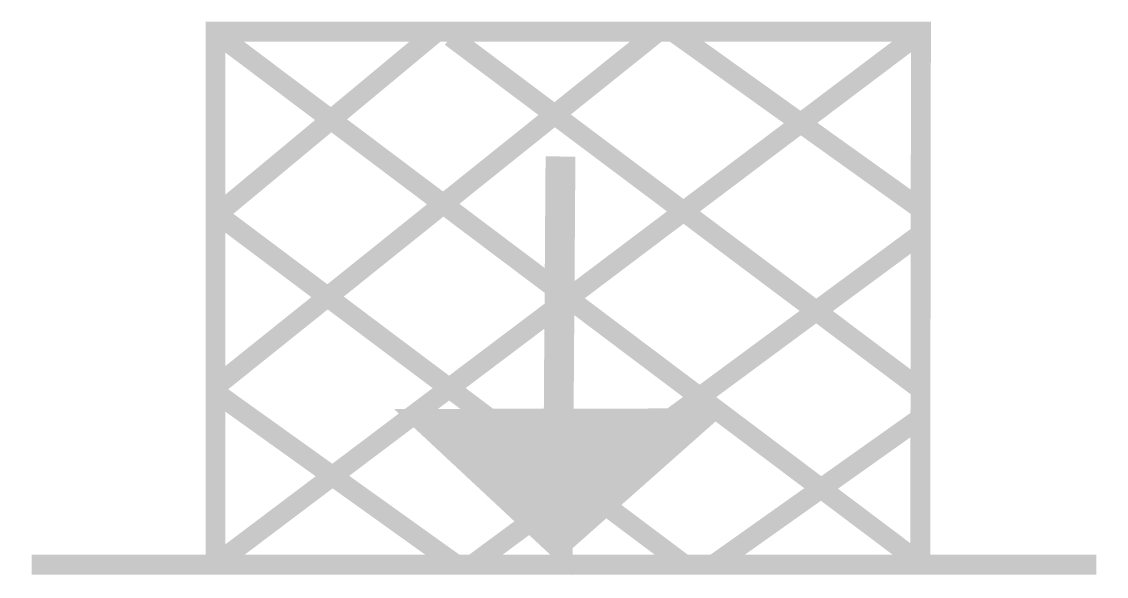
# Model space of a CAD drawing. Header units: millimetres. Extents: x -0.1 to 10.8, y 0 to 5.6.
import ezdxf

# ---------------------------------------------------------------- set-up
doc = ezdxf.new("R2010")
doc.units = ezdxf.units.MM

msp = doc.modelspace()

# ---------------------------------------------------------------- linework, layer by layer
for points, const_width in [([(1.849, 5.454), (8.954, 0.11)], 0.2), ([(1.85, 0.109), (1.85, 5.464), (8.946, 5.464), (8.939, 0.088)], 0.2), ([(6.302, 5.463), (1.85, 1.895)], 0.2), ([(4.076, 5.463), (1.85, 3.614)], 0.2), ([(8.939, 5.452), (1.853, 0.112)], 0.2), ([(4.217, 5.412), (8.93, 1.878)], 0.2), ([(6.472, 5.449), (8.906, 3.709)], 0.2), ([(5.32, 4.209), (5.293, 0.339), (4.025, 1.521), (6.633, 1.526), (5.293, 0.339)], 0.3), ([(1.853, 3.64), (6.565, 0.107)], 0.2), ([(8.939, 3.427), (4.436, 0.107)], 0.2), ([(3.395, 2.489), (3.419, 2.465)], 0.2), ([(1.829, 1.852), (4.262, 0.112)], 0.2), ([(8.918, 1.563), (6.88, 0.119)], 0.2), ([(4.41, 1.289), (6.259, 1.306)], 0.5), ([(4.729, 0.96), (5.643, 1.097)], 0.3), ([(4.91, 0.728), (5.825, 0.865)], 0.3), ([(0, 0.104), (10.711, 0.104)], 0.2)]:
    msp.add_lwpolyline(points, dxfattribs=dict(const_width=const_width))

doc.saveas('drawing.dxf')
